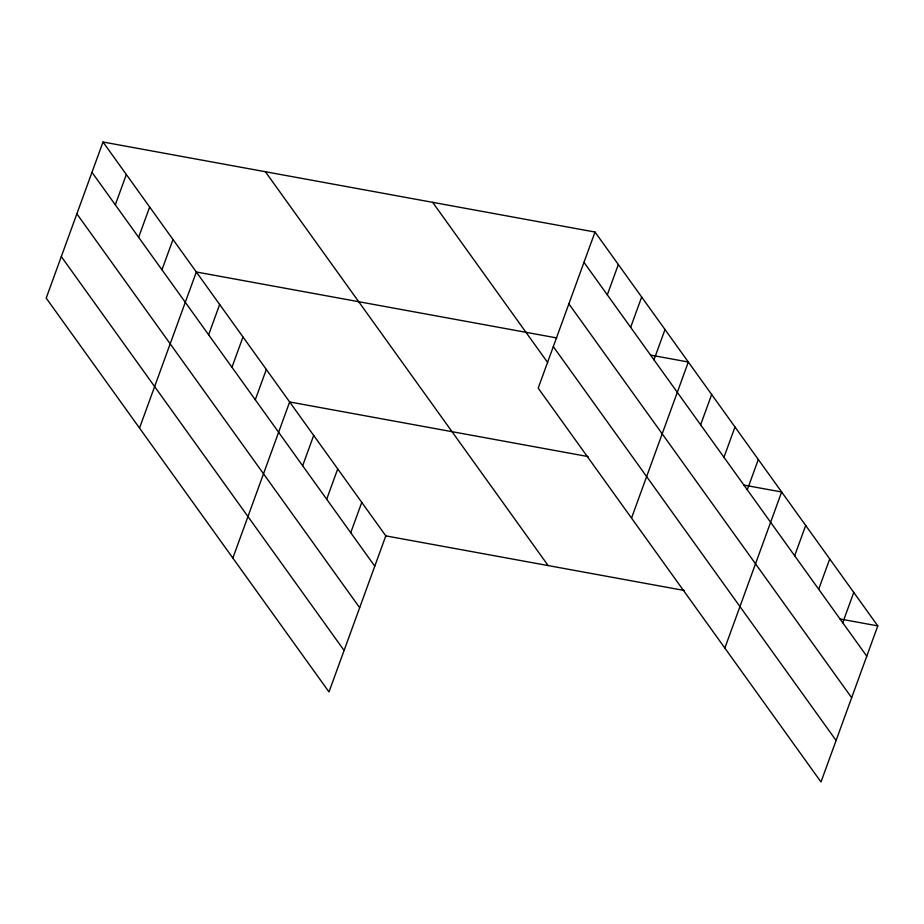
<?xml version="1.0" encoding="UTF-8"?>
<svg xmlns="http://www.w3.org/2000/svg" width="924" height="924" viewBox="0 0 924 924"><rect width="100%" height="100%" fill="white"/><g stroke="black" fill="none" stroke-linecap="round" stroke-linejoin="round"><path stroke-width="1.39" d="M103.003 142.019L46.2 298.106L328.99 691.961L385.805 535.874L103.003 142.019L595.01 232.04L877.8 625.894L820.997 781.981L538.195 388.126L595.01 232.04M115.304 204.828L126.334 174.52M138.635 237.318L149.665 207.011M161.966 269.808L172.996 239.501M139.524 428.078L196.327 271.991L556.756 337.941M208.628 334.8L219.658 304.493M231.959 367.29L242.989 336.983M255.29 399.78L266.32 369.473M232.848 558.05L289.651 401.963L588.103 456.572M302.656 465.754L313.686 435.447M326.692 499.237L337.722 468.918M350.727 532.709L361.769 502.402M607.311 294.848L618.341 264.53M630.642 327.339L641.672 297.031M653.973 359.829L665.003 329.522M631.519 518.098L688.334 362.012L650.542 355.105M700.623 424.821L711.665 394.502M723.954 457.311L734.984 427.003M747.285 489.801L758.315 459.494M724.843 648.071L781.646 491.984L743.855 485.077M794.652 555.774L805.693 525.467M818.699 589.246L829.729 558.939M842.734 622.73L853.764 592.423M385.805 535.874L684.257 590.482M840.008 618.976L877.8 625.894M583.98 262.347L866.77 656.202M568.872 303.857L851.662 697.712M553.303 346.616L836.093 740.471M432.651 202.333L547.632 362.485M265.373 171.725L548.163 565.58M91.973 172.338L374.774 566.193M76.865 213.837L359.667 607.692M61.307 256.595L344.098 650.45"/></g></svg>
